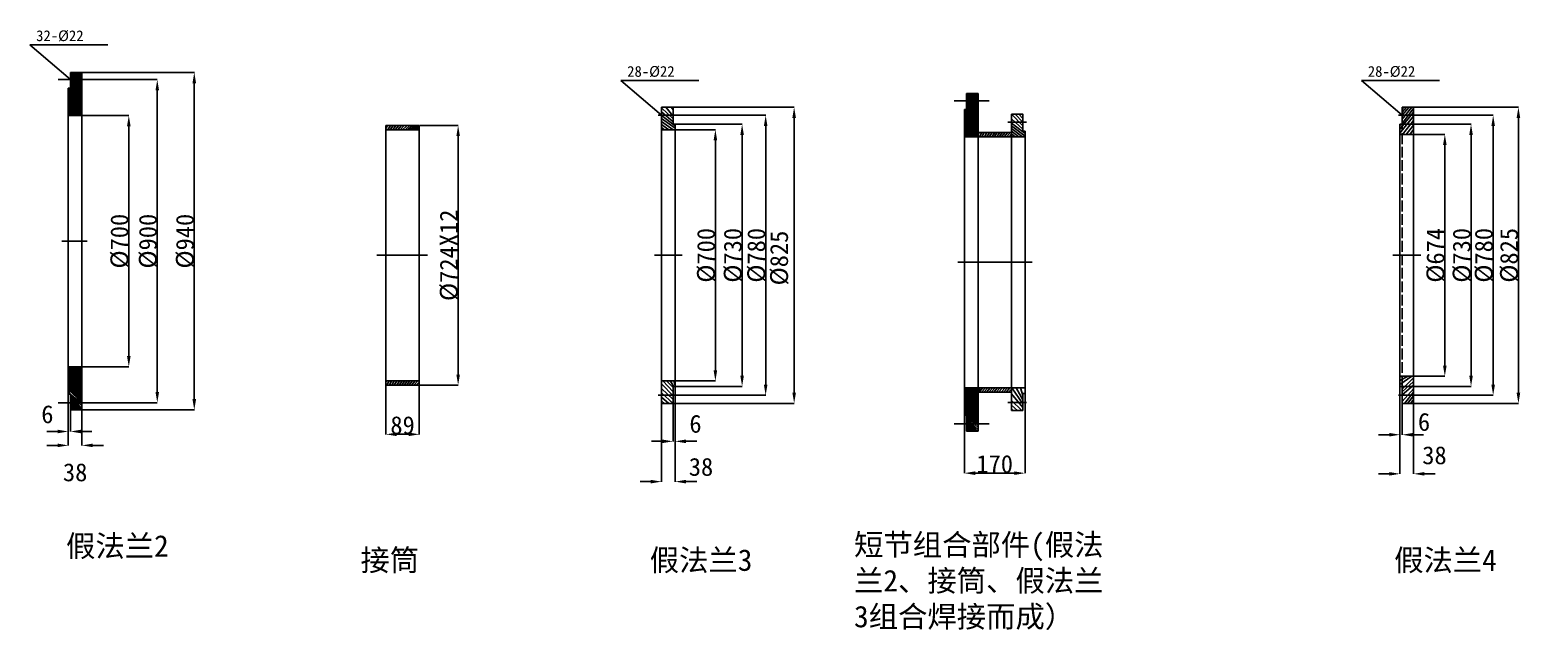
# Model space of a CAD drawing. Header units: inches. Extents: x -138276681 to 276513873, y -62941253 to 125880333.
# Drawn here: x 138262730 to 138266888, y 62937911 to 62939583 of the extents above; entities that cross this region are included whole.
import ezdxf

# ---------------------------------------------------------------- set-up
doc = ezdxf.new("R2010")
doc.units = ezdxf.units.IN
doc.header["$LTSCALE"] = 0.5
doc.header["$MEASUREMENT"] = 0
doc.linetypes.add('ACAD_ISO02W100', pattern=[15, 12, -3])
for name, color, linetype in [('假法兰2', 3, 'Continuous'), ('假法兰3', 3, 'Continuous'), ('假法兰4', 250, 'Continuous'), ('接筒', 250, 'Continuous'), ('装配', 1, 'Continuous')]:
    doc.layers.add(name, color=color, linetype=linetype)
doc.dimstyles.get("Standard").update_dxf_attribs({"dimscale": 10, "dimtxt": 5, "dimasz": 3, "dimexe": 0.018, "dimexo": 0.00625, "dimgap": 0.01, "dimtad": 1, "dimdec": 3, "dimdsep": 46, "dimtxsty": 'Standard', "dimcen": 0, "dimadec": 0, "dimazin": 2, "dimtfac": 1, "dimtdec": 3, "dimtofl": 0, "dimtmove": 2, "dimatfit": 3, "dimfxl": 0, "dimtolj": 1, "dimtzin": 0, "dimarcsym": 0})

# ---------------------------------------------------------------- blocks, each defined once
blk = doc.blocks.new('*D67')
at = {"layer": 'Defpoints', "color": 0, "lineweight": -3}
for p in [(138262875.0115558, 62939344.47844999), (138262875.0115558, 62938644.47844999), (138263005.5834435, 62938644.47844999)]:
    blk.add_point(p, dxfattribs=at)
at = {"layer": '假法兰2', "color": 0, "lineweight": -2}
for p, q in [((138262875.0740558, 62939344.47844999), (138263005.7634435, 62939344.47844999)), ((138263005.5834435, 62939314.47844999), (138263005.5834435, 62938674.47844999)), ((138262875.0740558, 62938644.47844999), (138263005.7634435, 62938644.47844999))]:
    blk.add_line(p, q, dxfattribs=at)
for points in [[(138263000.5834435, 62939314.47844999), (138263010.5834435, 62939314.47844999), (138263005.5834435, 62939344.47844999)], [(138263010.5834435, 62938674.47844999), (138263000.5834435, 62938674.47844999), (138263005.5834435, 62938644.47844999)]]:
    blk.add_solid(points, dxfattribs=at)
at = {"layer": '假法兰2', "color": 0, "lineweight": -2, "insert": (138262980.4834435, 62938994.47844999), "char_height": 50, "attachment_point": 5, "rotation": 90.0000000000002}
blk.add_mtext('\\A1;%%c700', dxfattribs=at)
blk = doc.blocks.new('*D68')
at = {"layer": 'Defpoints', "color": 0, "lineweight": -3}
for p in [(138262906.3087539, 62939444.47845), (138262906.3087539, 62938544.47844999), (138263084.9705155, 62938544.47844999)]:
    blk.add_point(p, dxfattribs=at)
at = {"layer": '假法兰2', "color": 0, "lineweight": -2}
for p, q in [((138262906.3712539, 62939444.47845), (138263085.1505156, 62939444.47845)), ((138263084.9705155, 62939414.47845), (138263084.9705155, 62938574.47844999)), ((138262906.3712539, 62938544.47844999), (138263085.1505156, 62938544.47844999))]:
    blk.add_line(p, q, dxfattribs=at)
for points in [[(138263079.9705155, 62939414.47845), (138263089.9705155, 62939414.47845), (138263084.9705155, 62939444.47845)], [(138263089.9705155, 62938574.47844999), (138263079.9705155, 62938574.47844999), (138263084.9705155, 62938544.47844999)]]:
    blk.add_solid(points, dxfattribs=at)
at = {"layer": '假法兰2', "color": 0, "lineweight": -2, "insert": (138263059.8705156, 62938994.47844999), "char_height": 50, "attachment_point": 5, "rotation": 90.0000000000002}
blk.add_mtext('\\A1;%%c900', dxfattribs=at)
blk = doc.blocks.new('*D69')
at = {"layer": 'Defpoints', "color": 0, "lineweight": -3}
for p in [(138262875.0115558, 62939464.47844999), (138262875.0115558, 62938524.47844999), (138263188.1737686, 62938524.47844999)]:
    blk.add_point(p, dxfattribs=at)
at = {"layer": '假法兰2', "color": 0, "lineweight": -2}
for p, q in [((138262875.0740558, 62939464.47844999), (138263188.3537686, 62939464.47844999)), ((138263188.1737686, 62939434.47844999), (138263188.1737686, 62938554.47844999)), ((138262875.0740558, 62938524.47844999), (138263188.3537686, 62938524.47844999))]:
    blk.add_line(p, q, dxfattribs=at)
for points in [[(138263183.1737686, 62939434.47844999), (138263193.1737686, 62939434.47844999), (138263188.1737686, 62939464.47844999)], [(138263193.1737686, 62938554.47844999), (138263183.1737686, 62938554.47844999), (138263188.1737686, 62938524.47844999)]]:
    blk.add_solid(points, dxfattribs=at)
at = {"layer": '假法兰2', "color": 0, "lineweight": -2, "insert": (138263163.0737686, 62938994.47844999), "char_height": 50, "attachment_point": 5, "rotation": 90.0000000000002}
blk.add_mtext('\\A1;%%c940', dxfattribs=at)
blk = doc.blocks.new('*D70')
at = {"layer": 'Defpoints', "color": 0, "lineweight": -3}
for p in [(138262837.0115558, 62938568.47844999), (138262843.0115558, 62938568.47844999), (138262843.0115558, 62938464.33306008)]:
    blk.add_point(p, dxfattribs=at)
at = {"layer": '假法兰2', "color": 0, "lineweight": -2}
for p, q in [((138262837.0115558, 62938568.41594999), (138262837.0115558, 62938464.15306008)), ((138262843.0115558, 62938568.41594999), (138262843.0115558, 62938464.15306008)), ((138262807.0115558, 62938464.33306008), (138262777.0115558, 62938464.33306008)), ((138262873.0115558, 62938464.33306008), (138262903.0115558, 62938464.33306008))]:
    blk.add_line(p, q, dxfattribs=at)
for points in [[(138262807.0115558, 62938469.33306008), (138262807.0115558, 62938459.33306008), (138262837.0115558, 62938464.33306008)], [(138262873.0115558, 62938459.33306008), (138262873.0115558, 62938469.33306008), (138262843.0115558, 62938464.33306008)]]:
    blk.add_solid(points, dxfattribs=at)
at = {"layer": '假法兰2', "color": 0, "lineweight": -2, "insert": (138262778.5877736, 62938512.02334598), "char_height": 50, "attachment_point": 5}
blk.add_mtext('\\A1;6', dxfattribs=at)
blk = doc.blocks.new('*D71')
at = {"layer": 'Defpoints', "color": 0, "lineweight": -3}
for p in [(138262875.0115558, 62938656.73723519), (138262837.0115558, 62938568.47844999), (138262875.0115558, 62938425.66107678)]:
    blk.add_point(p, dxfattribs=at)
at = {"layer": '假法兰2', "color": 0, "lineweight": -2}
for p, q in [((138262875.0115558, 62938656.67473519), (138262875.0115558, 62938425.48107678)), ((138262837.0115558, 62938568.41594999), (138262837.0115558, 62938425.48107678)), ((138262807.0115558, 62938425.66107678), (138262777.0115558, 62938425.66107678)), ((138262905.0115558, 62938425.66107678), (138262935.0115558, 62938425.66107678))]:
    blk.add_line(p, q, dxfattribs=at)
for points in [[(138262807.0115558, 62938430.66107678), (138262807.0115558, 62938420.66107678), (138262837.0115558, 62938425.66107678)], [(138262905.0115558, 62938420.66107678), (138262905.0115558, 62938430.66107678), (138262875.0115558, 62938425.66107678)]]:
    blk.add_solid(points, dxfattribs=at)
at = {"layer": '假法兰2', "color": 0, "lineweight": -2, "insert": (138262856.0115558, 62938350.33107678), "char_height": 50, "attachment_point": 5}
blk.add_mtext('\\A1;38', dxfattribs=at)
blk = doc.blocks.new('*D86')
at = {"layer": 'Defpoints', "color": 0, "lineweight": -3}
for p in [(138263817.3954402, 62939317.06881834), (138263817.3954402, 62938593.06881831), (138263923.8599954, 62938593.06881831)]:
    blk.add_point(p, dxfattribs=at)
at = {"layer": '接筒', "color": 0, "lineweight": -2}
for p, q in [((138263817.4579402, 62939317.06881834), (138263924.0399954, 62939317.06881834)), ((138263923.8599954, 62939287.06881834), (138263923.8599954, 62938623.06881831)), ((138263817.4579402, 62938593.06881831), (138263924.0399954, 62938593.06881831))]:
    blk.add_line(p, q, dxfattribs=at)
for points in [[(138263918.8599954, 62939287.06881834), (138263928.8599954, 62939287.06881834), (138263923.8599954, 62939317.06881834)], [(138263928.8599954, 62938623.06881831), (138263918.8599954, 62938623.06881831), (138263923.8599954, 62938593.06881831)]]:
    blk.add_solid(points, dxfattribs=at)
at = {"layer": '接筒', "color": 0, "lineweight": -2, "insert": (138263898.7599954, 62938955.06881832), "char_height": 50, "attachment_point": 5, "rotation": 90.0000000000002}
blk.add_mtext('%%c724X12', dxfattribs=at)
blk = doc.blocks.new('*D100')
at = {"layer": 'Defpoints', "color": 0, "lineweight": -3}
for p in [(138264528.9383912, 62939305.06881834), (138264528.9383911, 62938605.06881831), (138264641.0704222, 62938605.06881831)]:
    blk.add_point(p, dxfattribs=at)
at = {"layer": '假法兰3', "color": 0, "lineweight": -2}
for p, q in [((138264529.0008912, 62939305.06881834), (138264641.2504222, 62939305.06881834)), ((138264641.0704222, 62939275.06881834), (138264641.0704222, 62938635.06881831)), ((138264529.0008911, 62938605.06881831), (138264641.2504222, 62938605.06881831))]:
    blk.add_line(p, q, dxfattribs=at)
for points in [[(138264636.0704222, 62939275.06881834), (138264646.0704222, 62939275.06881834), (138264641.0704222, 62939305.06881834)], [(138264646.0704222, 62938635.06881831), (138264636.0704222, 62938635.06881831), (138264641.0704222, 62938605.06881831)]]:
    blk.add_solid(points, dxfattribs=at)
at = {"layer": '假法兰3', "color": 0, "lineweight": -2, "insert": (138264615.9704222, 62938955.06881832), "char_height": 50, "attachment_point": 5, "rotation": 90.0000000000002}
blk.add_mtext('\\A1;%%c700', dxfattribs=at)
blk = doc.blocks.new('*D101')
at = {"layer": 'Defpoints', "color": 0, "lineweight": -3}
for p in [(138264528.9383912, 62939320.06881833), (138264528.9383912, 62938590.06881832), (138264715.5893995, 62938590.06881832)]:
    blk.add_point(p, dxfattribs=at)
at = {"layer": '假法兰3', "color": 0, "lineweight": -2}
for p, q in [((138264529.0008912, 62939320.06881833), (138264715.7693995, 62939320.06881833)), ((138264715.5893995, 62939290.06881833), (138264715.5893995, 62938620.06881832)), ((138264529.0008912, 62938590.06881832), (138264715.7693995, 62938590.06881832))]:
    blk.add_line(p, q, dxfattribs=at)
for points in [[(138264710.5893995, 62939290.06881833), (138264720.5893995, 62939290.06881833), (138264715.5893995, 62939320.06881833)], [(138264720.5893995, 62938620.06881832), (138264710.5893995, 62938620.06881832), (138264715.5893995, 62938590.06881832)]]:
    blk.add_solid(points, dxfattribs=at)
at = {"layer": '假法兰3', "color": 0, "lineweight": -2, "insert": (138264690.4893995, 62938955.06881832), "char_height": 50, "attachment_point": 5, "rotation": 90.0000000000002}
blk.add_mtext('\\A1;%%c730', dxfattribs=at)
blk = doc.blocks.new('*D102')
at = {"layer": 'Defpoints', "color": 0, "lineweight": -3}
for p in [(138264522.9383912, 62939367.56881833), (138264522.9383912, 62938542.56881832), (138264860.6917808, 62938542.56881832)]:
    blk.add_point(p, dxfattribs=at)
at = {"layer": '假法兰3', "color": 0, "lineweight": -2}
for p, q in [((138264523.0008912, 62939367.56881833), (138264860.8717808, 62939367.56881833)), ((138264860.6917808, 62939337.56881833), (138264860.6917808, 62938572.56881832)), ((138264523.0008912, 62938542.56881832), (138264860.8717808, 62938542.56881832))]:
    blk.add_line(p, q, dxfattribs=at)
for points in [[(138264855.6917808, 62939337.56881833), (138264865.6917808, 62939337.56881833), (138264860.6917808, 62939367.56881833)], [(138264865.6917808, 62938572.56881832), (138264855.6917808, 62938572.56881832), (138264860.6917808, 62938542.56881832)]]:
    blk.add_solid(points, dxfattribs=at)
at = {"layer": '假法兰3', "color": 0, "lineweight": -2, "insert": (138264819.6990522, 62938947.50429293), "char_height": 50, "attachment_point": 5, "rotation": 90.0000000000002}
blk.add_mtext('\\A1;%%c825', dxfattribs=at)
blk = doc.blocks.new('*D103')
at = {"layer": 'Defpoints', "color": 0, "lineweight": -3}
for p in [(138264522.9383912, 62938590.06881832), (138264528.9383911, 62938590.06881831), (138264522.9383912, 62938436.93230781)]:
    blk.add_point(p, dxfattribs=at)
at = {"layer": '假法兰3', "color": 0, "lineweight": -2}
for p, q in [((138264522.9383912, 62938590.00631832), (138264522.9383912, 62938436.75230781)), ((138264528.9383911, 62938590.00631831), (138264528.9383911, 62938436.75230781)), ((138264492.9383912, 62938436.93230781), (138264462.9383912, 62938436.93230781)), ((138264558.9383911, 62938436.93230781), (138264588.9383911, 62938436.93230781))]:
    blk.add_line(p, q, dxfattribs=at)
for points in [[(138264492.9383912, 62938441.93230781), (138264492.9383912, 62938431.93230781), (138264522.9383912, 62938436.93230781)], [(138264558.9383911, 62938431.93230781), (138264558.9383911, 62938441.93230781), (138264528.9383911, 62938436.93230781)]]:
    blk.add_solid(points, dxfattribs=at)
at = {"layer": '假法兰3', "color": 0, "lineweight": -2, "insert": (138264585.6364484, 62938485.42617434), "char_height": 50, "attachment_point": 5}
blk.add_mtext('\\A1;6', dxfattribs=at)
blk = doc.blocks.new('*D104')
at = {"layer": 'Defpoints', "color": 0, "lineweight": -3}
for p in [(138264528.9383911, 62938590.06881831), (138264490.9383912, 62938542.56881832), (138264490.9383912, 62938324.63065503)]:
    blk.add_point(p, dxfattribs=at)
at = {"layer": '假法兰3', "color": 0, "lineweight": -2}
for p, q in [((138264528.9383911, 62938590.00631831), (138264528.9383911, 62938324.45065503)), ((138264490.9383912, 62938542.50631832), (138264490.9383912, 62938324.45065503)), ((138264460.9383912, 62938324.63065503), (138264430.9383912, 62938324.63065503)), ((138264558.9383911, 62938324.63065503), (138264588.9383911, 62938324.63065503))]:
    blk.add_line(p, q, dxfattribs=at)
for points in [[(138264460.9383912, 62938329.63065503), (138264460.9383912, 62938319.63065503), (138264490.9383912, 62938324.63065503)], [(138264558.9383911, 62938319.63065503), (138264558.9383911, 62938329.63065503), (138264528.9383911, 62938324.63065503)]]:
    blk.add_solid(points, dxfattribs=at)
at = {"layer": '假法兰3', "color": 0, "lineweight": -2, "insert": (138264600.9678412, 62938365.46763948), "char_height": 50, "attachment_point": 5}
blk.add_mtext('\\A1;38', dxfattribs=at)
blk = doc.blocks.new('*D105')
at = {"layer": 'Defpoints', "color": 0, "lineweight": -3}
for p in [(138264533.2959864, 62939345.06881832), (138264533.2959864, 62938565.06881832), (138264781.2684201, 62938565.06881832)]:
    blk.add_point(p, dxfattribs=at)
at = {"layer": '假法兰3', "color": 0, "lineweight": -2}
for p, q in [((138264533.3584864, 62939345.06881832), (138264781.4484201, 62939345.06881832)), ((138264781.2684201, 62939315.06881832), (138264781.2684201, 62938595.06881832)), ((138264533.3584864, 62938565.06881832), (138264781.4484201, 62938565.06881832))]:
    blk.add_line(p, q, dxfattribs=at)
for points in [[(138264776.2684201, 62939315.06881832), (138264786.2684201, 62939315.06881832), (138264781.2684201, 62939345.06881832)], [(138264786.2684201, 62938595.06881832), (138264776.2684201, 62938595.06881832), (138264781.2684201, 62938565.06881832)]]:
    blk.add_solid(points, dxfattribs=at)
at = {"layer": '假法兰3', "color": 0, "lineweight": -2, "insert": (138264756.1684201, 62938955.06881832), "char_height": 50, "attachment_point": 5, "rotation": 90.0000000000002}
blk.add_mtext('\\A1;%%c780', dxfattribs=at)
blk = doc.blocks.new('*D132')
at = {"layer": 'Defpoints', "color": 0, "lineweight": -3}
for p in [(138266587.8214288, 62939292.06881833), (138266587.8214288, 62938618.06881832), (138266674.7995633, 62938618.06881832)]:
    blk.add_point(p, dxfattribs=at)
at = {"layer": '假法兰4', "color": 0, "lineweight": -2}
for p, q in [((138266587.8839288, 62939292.06881833), (138266674.9795633, 62939292.06881833)), ((138266674.7995633, 62939262.06881833), (138266674.7995633, 62938648.06881832)), ((138266587.8839288, 62938618.06881832), (138266674.9795633, 62938618.06881832))]:
    blk.add_line(p, q, dxfattribs=at)
for points in [[(138266669.7995633, 62939262.06881833), (138266679.7995633, 62939262.06881833), (138266674.7995633, 62939292.06881833)], [(138266679.7995633, 62938648.06881832), (138266669.7995633, 62938648.06881832), (138266674.7995633, 62938618.06881832)]]:
    blk.add_solid(points, dxfattribs=at)
at = {"layer": '假法兰4', "color": 0, "lineweight": -2, "insert": (138266649.6995633, 62938955.06881832), "char_height": 50, "attachment_point": 5, "rotation": 90.0000000000002}
blk.add_mtext('\\A1;%%c674', dxfattribs=at)
blk = doc.blocks.new('*D133')
at = {"layer": 'Defpoints', "color": 0, "lineweight": -3}
for p in [(138266597.3905701, 62939345.06881832), (138266597.3905701, 62938565.06881832), (138266809.5777901, 62938565.06881832)]:
    blk.add_point(p, dxfattribs=at)
at = {"layer": '假法兰4', "color": 0, "lineweight": -2}
for p, q in [((138266597.4530701, 62939345.06881832), (138266809.7577901, 62939345.06881832)), ((138266809.5777901, 62939315.06881832), (138266809.5777901, 62938595.06881832)), ((138266597.4530701, 62938565.06881832), (138266809.7577901, 62938565.06881832))]:
    blk.add_line(p, q, dxfattribs=at)
for points in [[(138266804.5777901, 62939315.06881832), (138266814.5777901, 62939315.06881832), (138266809.5777901, 62939345.06881832)], [(138266814.5777901, 62938595.06881832), (138266804.5777901, 62938595.06881832), (138266809.5777901, 62938565.06881832)]]:
    blk.add_solid(points, dxfattribs=at)
at = {"layer": '假法兰4', "color": 0, "lineweight": -2, "insert": (138266784.4777901, 62938955.06881832), "char_height": 50, "attachment_point": 5, "rotation": 90.0000000000002}
blk.add_mtext('\\A1;%%c780', dxfattribs=at)
blk = doc.blocks.new('*D134')
at = {"layer": 'Defpoints', "color": 0, "lineweight": -3}
for p in [(138266549.8214288, 62939320.06881833), (138266747.9027643, 62939320.06881833), (138266549.8214288, 62938590.06881832)]:
    blk.add_point(p, dxfattribs=at)
at = {"layer": '假法兰4', "color": 0, "lineweight": -2}
for p, q in [((138266549.8839288, 62939320.06881833), (138266748.0827643, 62939320.06881833)), ((138266747.9027643, 62938620.06881832), (138266747.9027643, 62939290.06881833)), ((138266549.8839288, 62938590.06881832), (138266748.0827643, 62938590.06881832))]:
    blk.add_line(p, q, dxfattribs=at)
for points in [[(138266742.9027643, 62939290.06881833), (138266752.9027643, 62939290.06881833), (138266747.9027643, 62939320.06881833)], [(138266752.9027643, 62938620.06881832), (138266742.9027643, 62938620.06881832), (138266747.9027643, 62938590.06881832)]]:
    blk.add_solid(points, dxfattribs=at)
at = {"layer": '假法兰4', "color": 0, "lineweight": -2, "insert": (138266722.8027643, 62938955.06881832), "char_height": 50, "attachment_point": 5, "rotation": 90}
blk.add_mtext('\\A1;%%c730', dxfattribs=at)
blk = doc.blocks.new('*D135')
at = {"layer": 'Defpoints', "color": 0, "lineweight": -3}
for p in [(138266587.8214288, 62939367.56881832), (138266587.8214288, 62938542.56881832), (138266879.9832388, 62938542.56881832)]:
    blk.add_point(p, dxfattribs=at)
at = {"layer": '假法兰4', "color": 0, "lineweight": -2}
for p, q in [((138266587.8839288, 62939367.56881832), (138266880.1632388, 62939367.56881832)), ((138266879.9832388, 62939337.56881832), (138266879.9832388, 62938572.56881832)), ((138266587.8839288, 62938542.56881832), (138266880.1632388, 62938542.56881832))]:
    blk.add_line(p, q, dxfattribs=at)
for points in [[(138266874.9832388, 62939337.56881832), (138266884.9832388, 62939337.56881832), (138266879.9832388, 62939367.56881832)], [(138266884.9832388, 62938572.56881832), (138266874.9832388, 62938572.56881832), (138266879.9832388, 62938542.56881832)]]:
    blk.add_solid(points, dxfattribs=at)
at = {"layer": '假法兰4', "color": 0, "lineweight": -2, "insert": (138266854.8832388, 62938955.06881832), "char_height": 50, "attachment_point": 5, "rotation": 90.0000000000002}
blk.add_mtext('\\A1;%%c825', dxfattribs=at)
blk = doc.blocks.new('*D136')
at = {"layer": 'Defpoints', "color": 0, "lineweight": -3}
for p in [(138266549.8214288, 62938590.06881831), (138266555.8214288, 62938590.06881832), (138266555.8214288, 62938455.31846902)]:
    blk.add_point(p, dxfattribs=at)
at = {"layer": '假法兰4', "color": 0, "lineweight": -2}
for p, q in [((138266549.8214288, 62938590.00631831), (138266549.8214288, 62938455.13846902)), ((138266555.8214288, 62938590.00631832), (138266555.8214288, 62938455.13846902)), ((138266519.8214288, 62938455.31846902), (138266489.8214288, 62938455.31846902)), ((138266585.8214288, 62938455.31846902), (138266615.8214288, 62938455.31846902))]:
    blk.add_line(p, q, dxfattribs=at)
for points in [[(138266519.8214288, 62938460.31846902), (138266519.8214288, 62938450.31846902), (138266549.8214288, 62938455.31846902)], [(138266585.8214288, 62938450.31846902), (138266585.8214288, 62938460.31846902), (138266555.8214288, 62938455.31846902)]]:
    blk.add_solid(points, dxfattribs=at)
at = {"layer": '假法兰4', "color": 0, "lineweight": -2, "insert": (138266616.8248654, 62938490.75363702), "char_height": 50, "attachment_point": 5}
blk.add_mtext('\\A1;6', dxfattribs=at)
blk = doc.blocks.new('*D137')
at = {"layer": 'Defpoints', "color": 0, "lineweight": -3}
for p in [(138266549.8214288, 62938590.06881831), (138266587.8214288, 62938542.56881832), (138266587.8214288, 62938346.38460617)]:
    blk.add_point(p, dxfattribs=at)
at = {"layer": '假法兰4', "color": 0, "lineweight": -2}
for p, q in [((138266549.8214288, 62938590.00631831), (138266549.8214288, 62938346.20460617)), ((138266587.8214288, 62938542.50631832), (138266587.8214288, 62938346.20460617)), ((138266519.8214288, 62938346.38460617), (138266489.8214288, 62938346.38460617)), ((138266617.8214288, 62938346.38460617), (138266647.8214288, 62938346.38460617))]:
    blk.add_line(p, q, dxfattribs=at)
for points in [[(138266519.8214288, 62938351.38460617), (138266519.8214288, 62938341.38460617), (138266549.8214288, 62938346.38460617)], [(138266617.8214288, 62938341.38460617), (138266617.8214288, 62938351.38460617), (138266587.8214288, 62938346.38460617)]]:
    blk.add_solid(points, dxfattribs=at)
at = {"layer": '假法兰4', "color": 0, "lineweight": -2, "insert": (138266645.9256813, 62938397.765172), "char_height": 50, "attachment_point": 5}
blk.add_mtext('\\A1;38', dxfattribs=at)
blk = doc.blocks.new('假法兰(2)')
at = {"layer": '假法兰2'}
h = blk.add_hatch(dxfattribs=at)
h.set_pattern_fill('ANSI31', color=256, scale=20, angle=90, style=0)
h.set_pattern_definition([(135, (-138262534.2456405, -62938994.47844999), (-1.767766952966369, -1.767766952966369), [])])
h.paths.add_polyline_path([(38, 450.0000000074506), (6, 450.0000000074506), (6, 426), (0, 426), (0, 350), (38, 350)])
h.paths.add_polyline_path([(38, 450.0000000074506), (38, 470), (6, 470.0000000074506), (6, 450.0000000074506)])
h.paths.add_polyline_path([(0, -426), (6, -426), (6, -450.0000000074505), (38, -450.0000000074505), (38, -350), (0, -350)])
h.paths.add_polyline_path([(38, -470), (38, -450.0000000074506), (6, -450.0000000074505), (6, -470.0000000074505)])
for p, q in [((5.999999970197678, 470.0000000074506), (38, 470)), ((6, 426), (6, 470)), ((38, 470), (38, -469.9999999925494)), ((-28.34884703159332, 450.0000000074506), (69.29719817638397, 450.0000000074506)), ((0, -426), (0, 426)), ((0, 426), (6, 426)), ((0, 350), (38, 350)), ((-18.22916933894157, 0), (52.2109183371067, 0)), ((0, -350), (38, -350)), ((-28.34884703159332, -450.0000000074506), (69.29719817638397, -450.0000000074506)), ((0, -426), (6, -426)), ((6, -426), (6, -470)), ((5.999999970197678, -470.0000000074506), (38, -470))]:
    blk.add_line(p, q, dxfattribs=at)
blk = doc.blocks.new('假法兰(3)')
at = {"layer": '假法兰3'}
h = blk.add_hatch(dxfattribs=at)
h.set_pattern_fill('ANSI31', color=256, scale=60, angle=90, style=0)
h.set_pattern_definition([(135, (-138263848.9254724, -62938994.47844999), (-5.303300858899107, -5.303300858899106), [])])
h.paths.add_polyline_path([(32, 390), (32, 412.5000000074506), (0, 412.5), (0, 390)])
h.paths.add_polyline_path([(32, 390), (1.77635683940025e-15, 390), (3.552713678800501e-15, 350.0000000149012), (37.99999999938763, 350.0000000149012), (38, 365.0000000074506), (32, 365.0000000074506)])
h.paths.add_polyline_path([(32, -365.0000000074506), (37.99999997019768, -365.0000000074506), (37.99999997081005, -350.0000000149012), (0, -350.0000000149012), (0, -390), (32, -389.9999999999999)])
h.paths.add_polyline_path([(32, -412.5000000074505), (32, -390), (1.77635683940025e-15, -389.9999999999999), (1.77635683940025e-15, -412.4999999999998)])
at = {"layer": '假法兰3', "color": 3}
for p, q in [((-9.56914135813713, 390), (42.35759526491165, 390)), ((0, -412.5000000074506), (0, 412.5)), ((0, 412.5), (32, 412.5000000074506)), ((0, -335.0000000074506), (0, 390)), ((32, 365.0000000074506), (32, 412.5)), ((0, 350.0000000149012), (37.99999997019768, 350.0000000149012)), ((38, 365.0000000074506), (32, 365.0000000074506)), ((38, 365.0000000074506), (37.99999997019768, -365.0000000149012)), ((57.62242576479912, 0), (-19.92673662304878, 0)), ((-19.92673662304878, 0), (38, 0)), ((0, -350.0000000149012), (37.99999997019768, -350.0000000149012)), ((38, -365.0000000074506), (32, -365.0000000074506)), ((32, -365.0000000074506), (32, -412.5)), ((-9.56914135813713, -390), (42.35759526491165, -390)), ((0, -412.5), (32, -412.5000000074506))]:
    blk.add_line(p, q, dxfattribs=at)
blk = doc.blocks.new('假法兰(4)')
at = {"layer": '假法兰4'}
h = blk.add_hatch(dxfattribs=at)
h.set_pattern_fill('ANSI31', color=256, scale=60, style=0)
h.set_pattern_definition([(45, (-138264312.1090329, -62938994.47844999), (-5.303300858899106, 5.303300858899107), [])])
h.paths.add_polyline_path([(-5.999999998856897, 337.0000000074506), (0, 337.0000000074506), (0, 365.0000000074506), (-6, 365.0000000074506)])
h.paths.add_polyline_path([(8.881784197001252e-16, 337.0000000074506), (32, 337.0000000074506), (32.00000000000001, 390), (-4.440892098500626e-16, 390), (0, 365.0000000074506)])
h.paths.add_polyline_path([(32, 390), (32, 412.5), (0, 412.5000000074506), (0, 390)])
h.paths.add_polyline_path([(0, -337.0000000074506), (-5.99999997134078, -337.0000000074506), (-5.999999970197678, -365.0000000074506), (4.440892098500626e-16, -365.0000000074506)])
h.paths.add_polyline_path([(0, -365.0000000074506), (0, -390), (31.99999999999999, -390), (31.99999999999999, -337.0000000074506), (4.440892098500626e-16, -337.0000000074505)])
h.paths.add_polyline_path([(32, -412.5), (32, -390), (0, -390.0000000000001), (4.440892098500626e-16, -412.5000000074506)])
for p, q in [((41.56914135813713, 390), (-10.35759526491165, 390)), ((32, 412.5), (0, 412.5000000074506)), ((0, 365.0000000074506), (0, 412.5)), ((32, -412.5000000074506), (32, 412.5)), ((32, -335.0000000074506), (32, 390)), ((-6, 365.0000000074506), (-5.999999970197678, -365.0000000149012)), ((-6, 365.0000000074506), (0, 365.0000000074506)), ((-6, 337.0000000074506), (32, 337.0000000074506)), ((-25.62242576479912, 0), (51.92673662304878, 0)), ((-6, -337.0000000074506), (32, -337.0000000074506)), ((-6, -365.0000000074506), (0, -365.0000000074506)), ((0, -365.0000000074506), (0, -412.5)), ((41.56914135813713, -390), (-10.35759526491165, -390)), ((32, -412.5), (0, -412.5000000074506))]:
    blk.add_line(p, q, dxfattribs=at)
at = {"layer": '假法兰4', "linetype": 'ACAD_ISO02W100', "ltscale": 5}
blk.add_line((0, -365.0000000074506), (0, 365.0000000074506), dxfattribs=at)
blk = doc.blocks.new('*D99')
at = {"layer": 'Defpoints', "color": 0, "lineweight": -3}
for p in [(138263722.472494, 62938605.06881831), (138263815.4724939, 62938605.06881831), (138263815.4724939, 62938456.45219389)]:
    blk.add_point(p, dxfattribs=at)
at = {"layer": '接筒', "color": 0, "lineweight": -2}
for p, q in [((138263722.472494, 62938605.00631831), (138263722.472494, 62938456.27219389)), ((138263815.4724939, 62938605.00631831), (138263815.4724939, 62938456.27219389)), ((138263752.472494, 62938456.45219389), (138263785.4724939, 62938456.45219389))]:
    blk.add_line(p, q, dxfattribs=at)
for points in [[(138263752.472494, 62938451.45219389), (138263752.472494, 62938461.45219389), (138263722.472494, 62938456.45219389)], [(138263785.4724939, 62938461.45219389), (138263785.4724939, 62938451.45219389), (138263815.4724939, 62938456.45219389)]]:
    blk.add_solid(points, dxfattribs=at)
at = {"layer": '接筒', "color": 0, "lineweight": -2, "insert": (138263768.972494, 62938481.55219389), "char_height": 50, "attachment_point": 5}
blk.add_mtext('89', dxfattribs=at)
blk = doc.blocks.new('接筒(1)')
at = {"layer": '接筒'}
h = blk.add_hatch(dxfattribs=at)
h.set_pattern_fill('ANSI31', color=256, scale=40, style=0)
h.set_pattern_definition([(45, (-138262529.7258345, -62940891.40309459), (-3.535533905932737, 3.535533905932738), [])])
h.paths.add_polyline_path([(92.99999997019768, 362.0000000149012), (-2.980232238769531e-08, 362.0000000149012), (-2.980232238769531e-08, 350.0000000149012), (92.99999997019768, 350.0000000149012)])
h.paths.add_polyline_path([(92.99999994039536, -350.0000000149012), (0, -350.0000000149012), (0, -362.0000000149012), (92.99999994039536, -362.0000000149012)])
for p, q in [((-2.980232238769531e-08, 362.0000000149012), (92.99999997019768, 362.0000000149012)), ((-2.980232238769531e-08, 362.0000000149012), (0, -362.0000000074506)), ((92.99999997019768, 350.0000000149012), (-2.980232238769531e-08, 350.0000000149012)), ((92.99999997019768, 362.0000000149012), (92.99999994039536, -362.0000000074506)), ((-25.1686232984066, 0), (116.2231582403183, 0)), ((92.99999997019768, -350.0000000149012), (-2.980232238769531e-08, -350.0000000149012)), ((-2.980232238769531e-08, -362.0000000149012), (92.99999997019768, -362.0000000149012))]:
    blk.add_line(p, q, dxfattribs=at)
blk = doc.blocks.new('*D125')
at = {"layer": 'Defpoints', "color": 0, "lineweight": -3}
for p in [(138265335.3953547, 62939361.55838554), (138265504.3953547, 62939300.55838554), (138265504.3953547, 62938348.29325413)]:
    blk.add_point(p, dxfattribs=at)
at = {"layer": '接筒', "color": 0, "lineweight": -2}
for p, q in [((138265335.3953547, 62939361.49588554), (138265335.3953547, 62938348.11325413)), ((138265504.3953547, 62939300.49588554), (138265504.3953547, 62938348.11325413)), ((138265365.3953547, 62938348.29325413), (138265474.3953547, 62938348.29325413))]:
    blk.add_line(p, q, dxfattribs=at)
for points in [[(138265365.3953547, 62938343.29325413), (138265365.3953547, 62938353.29325413), (138265335.3953547, 62938348.29325413)], [(138265474.3953547, 62938353.29325413), (138265474.3953547, 62938343.29325413), (138265504.3953547, 62938348.29325413)]]:
    blk.add_solid(points, dxfattribs=at)
at = {"layer": '接筒', "color": 0, "lineweight": -2, "insert": (138265419.8953547, 62938373.39325413), "char_height": 50, "attachment_point": 5}
blk.add_mtext('170', dxfattribs=at)

msp = doc.modelspace()

# ---------------------------------------------------------------- linework, layer by layer
at = {"layer": '接筒'}
for p, q in [((138262843.0115558, 62939444.47845), (138262729.6756509, 62939541.70773955)), ((138262946.9948163, 62939541.70773955), (138262729.6756509, 62939541.70773955)), ((138264490.9383912, 62939345.06881832), (138264377.6024863, 62939442.29810787)), ((138264594.9216517, 62939442.29810787), (138264377.6024863, 62939442.29810787)), ((138266555.8214288, 62939345.06881832), (138266442.4855239, 62939442.29810787)), ((138266659.8046893, 62939442.29810787), (138266442.4855239, 62939442.29810787))]:
    msp.add_line(p, q, dxfattribs=at)

# ---------------------------------------------------------------- block references
for p in [(138263722.472494, 62938955.06881832), (138265373.3953547, 62938935.55838554)]:
    msp.add_blockref('接筒(1)', p, dxfattribs=at)
at = {"layer": '装配'}
for name, p in [('假法兰(2)', (138262837.0115558, 62938994.47844999)), ('假法兰(2)', (138265335.3953547, 62938935.55838554)), ('假法兰(3)', (138264490.9383912, 62938955.06881832)), ('假法兰(3)', (138265466.3953547, 62938935.55838554)), ('假法兰(4)', (138266555.8214288, 62938955.06881832))]:
    msp.add_blockref(name, p, dxfattribs=at)

# ---------------------------------------------------------------- texts
at = {"layer": '接筒', "attachment_point": 1}
for s, insert, char_height, width in [('32-%%C22', (138262747.2503358, 62939581.79697864), 30, 335.1568292081356), ('28-%%C22', (138264395.1771713, 62939482.38734696), 30, 335.1568292081356), ('28-%%C22', (138266460.0602089, 62939482.38734696), 30, 335.1568292081356), ('{\\fSimSun|b0|i0|c134|p2;假法兰}2', (138262830.6314774, 62938175.57168198), 60, 412.635127723217), ('{\\fSimSun|b0|i0|c134|p2;短节组合部件(假法兰2、接筒、假法兰3组合焊接而成）}', (138265027.6838618, 62938178.89204417), 60, 720.6576120555401), ('{\\fSimSun|b0|i0|c134|p2;接筒}', (138263651.623627, 62938136.16205031), 60, 412.635127723217), ('{\\fSimSun|b0|i0|c134|p2;假法兰}3', (138264457.9716651, 62938136.16205031), 60, 412.635127723217), ('{\\fSimSun|b0|i0|c134|p2;假法兰}4', (138266533.5295209, 62938136.16205031), 60, 412.635127723217)]:
    msp.add_mtext(s, dxfattribs=dict(at, insert=insert, char_height=char_height, width=width))

# ---------------------------------------------------------------- dimensions: what is measured, and where the dimension line sits
at = {"layer": '假法兰2'}
for base, p1, p2, picture, middle in [((138263188.1737686, 62938524.47844999), (138262875.0115558, 62939464.47844999), (138262875.0115558, 62938524.47844999), '*D69', (138263163.0737686, 62938994.47844999)), ((138263084.9705155, 62938544.47844999), (138262906.3087539, 62939444.47845), (138262906.3087539, 62938544.47844999), '*D68', (138263059.8705156, 62938994.47844999)), ((138263005.5834435, 62938644.47844999), (138262875.0115558, 62939344.47844999), (138262875.0115558, 62938644.47844999), '*D67', (138262980.4834435, 62938994.47844999))]:
    dim = msp.add_linear_dim(base=base, p1=p1, p2=p2, angle=90, dimstyle='Standard', override={"dimpost": '%%c<>'}, dxfattribs=at)
    dim.commit()
    dim.dimension.update_dxf_attribs({"geometry": picture, "text_midpoint": middle})
dim = msp.add_linear_dim(base=(138262875.0115558, 62938425.66107678), p1=(138262837.0115558, 62938568.47844999), p2=(138262875.0115558, 62938656.73723519), dimstyle='Standard', dxfattribs=at)
dim.commit()
dim.dimension.update_dxf_attribs({"geometry": '*D71', "text_midpoint": (138262856.0115558, 62938350.33107678)})
dim = msp.add_linear_dim(base=(138262843.0115558, 62938464.33306008), p1=(138262837.0115558, 62938568.47844999), p2=(138262843.0115558, 62938568.47844999), dimstyle='Standard', dxfattribs=at)
dim.commit()
dim.dimension.update_dxf_attribs({"geometry": '*D70', "text_midpoint": (138262778.5877736, 62938512.02334598), "dimtype": 160})
at = {"layer": '假法兰3'}
dim = msp.add_linear_dim(base=(138264860.6917808, 62938542.56881832), p1=(138264522.9383912, 62939367.56881833), p2=(138264522.9383912, 62938542.56881832), angle=90, dimstyle='Standard', override={"dimpost": '%%c<>'}, dxfattribs=at)
dim.commit()
dim.dimension.update_dxf_attribs({"geometry": '*D102', "text_midpoint": (138264819.6990522, 62938947.50429293), "dimtype": 160})
for base, p1, p2, picture, middle in [((138264781.2684201, 62938565.06881832), (138264533.2959864, 62939345.06881832), (138264533.2959864, 62938565.06881832), '*D105', (138264756.1684201, 62938955.06881832)), ((138264715.5893995, 62938590.06881832), (138264528.9383912, 62939320.06881833), (138264528.9383912, 62938590.06881832), '*D101', (138264690.4893995, 62938955.06881832)), ((138264641.0704222, 62938605.06881831), (138264528.9383912, 62939305.06881834), (138264528.9383911, 62938605.06881831), '*D100', (138264615.9704222, 62938955.06881832))]:
    dim = msp.add_linear_dim(base=base, p1=p1, p2=p2, angle=90, dimstyle='Standard', override={"dimpost": '%%c<>'}, dxfattribs=at)
    dim.commit()
    dim.dimension.update_dxf_attribs({"geometry": picture, "text_midpoint": middle})
for base, p2, picture, middle in [((138264490.9383912, 62938324.63065503), (138264490.9383912, 62938542.56881832), '*D104', (138264600.9678412, 62938365.46763948)), ((138264522.9383912, 62938436.93230781), (138264522.9383912, 62938590.06881832), '*D103', (138264585.6364484, 62938485.42617434))]:
    dim = msp.add_linear_dim(base=base, p1=(138264528.9383911, 62938590.06881831), p2=p2, dimstyle='Standard', dxfattribs=at)
    dim.commit()
    dim.dimension.update_dxf_attribs({"geometry": picture, "text_midpoint": middle, "dimtype": 160})
at = {"layer": '假法兰4'}
for base, p1, p2, picture, middle in [((138266879.9832388, 62938542.56881832), (138266587.8214288, 62939367.56881832), (138266587.8214288, 62938542.56881832), '*D135', (138266854.8832388, 62938955.06881832)), ((138266809.5777901, 62938565.06881832), (138266597.3905701, 62939345.06881832), (138266597.3905701, 62938565.06881832), '*D133', (138266784.4777901, 62938955.06881832)), ((138266747.9027643, 62939320.06881833), (138266549.8214288, 62938590.06881832), (138266549.8214288, 62939320.06881833), '*D134', (138266722.8027643, 62938955.06881832)), ((138266674.7995633, 62938618.06881832), (138266587.8214288, 62939292.06881833), (138266587.8214288, 62938618.06881832), '*D132', (138266649.6995633, 62938955.06881832))]:
    dim = msp.add_linear_dim(base=base, p1=p1, p2=p2, angle=90, dimstyle='Standard', override={"dimpost": '%%c<>'}, dxfattribs=at)
    dim.commit()
    dim.dimension.update_dxf_attribs({"geometry": picture, "text_midpoint": middle})
for base, p2, picture, middle in [((138266555.8214288, 62938455.31846902), (138266555.8214288, 62938590.06881832), '*D136', (138266616.8248654, 62938490.75363702)), ((138266587.8214288, 62938346.38460617), (138266587.8214288, 62938542.56881832), '*D137', (138266645.9256813, 62938397.765172))]:
    dim = msp.add_linear_dim(base=base, p1=(138266549.8214288, 62938590.06881831), p2=p2, dimstyle='Standard', dxfattribs=at)
    dim.commit()
    dim.dimension.update_dxf_attribs({"geometry": picture, "text_midpoint": middle, "dimtype": 160})
at = {"layer": '接筒'}
for base, p1, p2, text, picture, middle in [((138265504.3953547, 62938348.29325413), (138265335.3953547, 62939361.55838554), (138265504.3953547, 62939300.55838554), '170', '*D125', (138265419.8953547, 62938373.39325413)), ((138263815.4724939, 62938456.45219389), (138263722.472494, 62938605.06881831), (138263815.4724939, 62938605.06881831), '89', '*D99', (138263768.972494, 62938481.55219389))]:
    dim = msp.add_linear_dim(base=base, p1=p1, p2=p2, text=text, dimstyle='Standard', dxfattribs=at)
    dim.commit()
    dim.dimension.update_dxf_attribs({"geometry": picture, "text_midpoint": middle})
dim = msp.add_linear_dim(base=(138263923.8599954, 62938593.06881831), p1=(138263817.3954402, 62939317.06881834), p2=(138263817.3954402, 62938593.06881831), angle=90, text='%%c724X12', dimstyle='Standard', dxfattribs=at)
dim.commit()
dim.dimension.update_dxf_attribs({"geometry": '*D86', "text_midpoint": (138263898.7599954, 62938955.06881832)})

doc.saveas('drawing.dxf')
